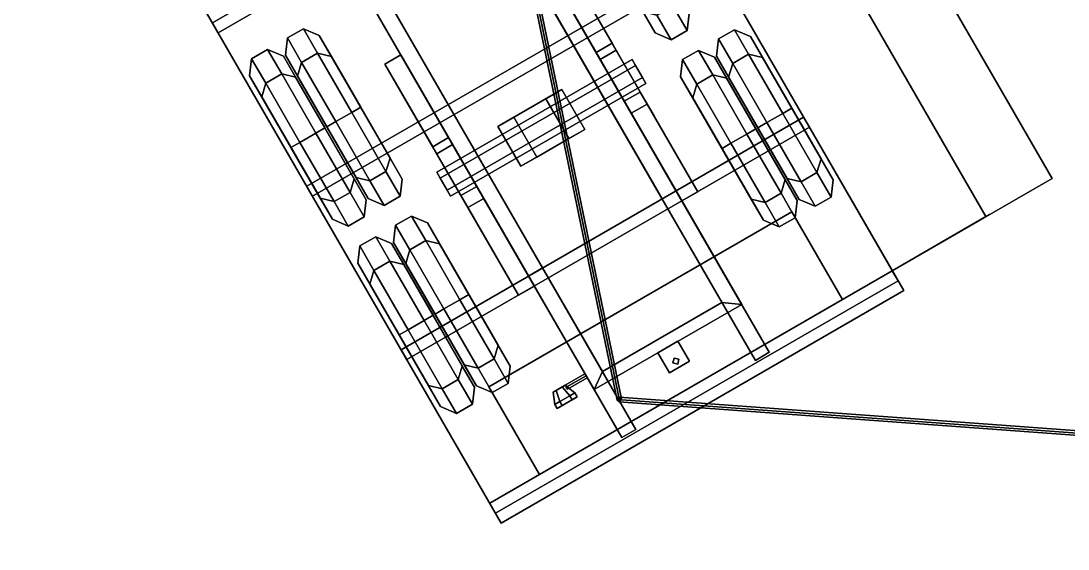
# Model space of a CAD drawing. Extents: x -7.7 to 7.3, y -7.8 to 7.8.
# Drawn here: x -7.05 to -2.5, y -7.58 to -5.285 of the extents above; entities that cross this region are included whole.
import ezdxf

# ---------------------------------------------------------------- set-up
doc = ezdxf.new("R2010")
doc.units = 0
doc.layers.get('0').update_dxf_attribs({"linetype": 'CONTINUOUS'})
doc.layers.add('BALANCIER', color=5, linetype='CONTINUOUS')
doc.layers.add('WHEELS', color=2, linetype='CONTINUOUS')

msp = doc.modelspace()

# ---------------------------------------------------------------- linework, layer by layer
for points in [[(-7.04, 5.6, 4.61), (-7.05, 5.6, 4.6), (-4.4597, -6.9326, 2.35), (-4.4474, -6.9397, 2.36)], [(-7.05, 5.6, 4.6), (-7.04, 5.6, 4.59), (-4.4474, -6.9397, 2.34), (-4.4597, -6.9326, 2.35)], [(-7.04, 5.6, 4.59), (-7.03, 5.6, 4.6), (-4.4403, -6.9274, 2.35), (-4.4474, -6.9397, 2.34)], [(-7.03, 5.6, 4.6), (-7.04, 5.6, 4.61), (-4.4474, -6.9397, 2.36), (-4.4403, -6.9274, 2.35)], [(-6.2332, -2.5074, 0.48), (-4.2032, -6.0234, 0.48), (-4.2639, -6.0584, 0.48), (-6.2589, -2.603, 0.48)], [(-4.2032, -6.0234, 0.64), (-4.2032, -6.0234, 0.48), (-6.2332, -2.5074, 0.48), (-6.2332, -2.5074, 0.64)], [(-6.2589, -2.603, 0.48), (-4.2639, -6.0584, 0.48), (-4.2639, -6.0584, 0.64), (-6.2589, -2.603, 0.64)], [(-6.8741, -2.8774, 0.48), (-4.8441, -6.3934, 0.48), (-4.8441, -6.3934, 0.64), (-6.8741, -2.8774, 0.64)], [(-6.7785, -2.903, 0.48), (-4.7835, -6.3584, 0.48), (-4.8441, -6.3934, 0.48), (-6.8741, -2.8774, 0.48)], [(-4.7835, -6.3584, 0.64), (-4.7835, -6.3584, 0.48), (-6.7785, -2.903, 0.48), (-6.7785, -2.903, 0.64)], [(-3.7497, -3.9256, 2.0852), (-2.5697, -5.9694, 2.0852), (-3.264, -6.3703, 2.3), (-4.444, -4.3265, 2.3)], [(-4.444, -4.3265, 2.3), (-3.264, -6.3703, 2.3), (-2.5697, -5.9694, 2.0852), (-3.7497, -3.9256, 2.0852)], [(-4.444, -4.3265, 1), (-3.264, -6.3703, 1), (-2.8569, -6.1353, 1), (-4.0369, -4.0915, 1)], [(-4.0369, -4.0915, 1), (-2.8569, -6.1353, 1), (-3.264, -6.3703, 1), (-4.444, -4.3265, 1)], [(-6.2433, -5.2499, 2.3), (-4.9633, -7.4669, 2.3), (-3.214, -6.4569, 2.3), (-4.494, -4.2399, 2.3)], [(-4.494, -4.2399, 1), (-3.214, -6.4569, 1), (-4.9633, -7.4669, 1), (-6.2433, -5.2499, 1)], [(-3.214, -6.4569, 2.3), (-3.214, -6.4569, 1), (-4.494, -4.2399, 1), (-4.494, -4.2399, 2.3)], [(-4.469, -4.2832, 1), (-4.469, -4.2832, 0.79), (-6.2183, -5.2932, 0.79), (-6.2183, -5.2932, 1)], [(-4.469, -4.2832, 0.79), (-4.444, -4.3265, 0.79), (-6.1933, -5.3365, 0.79), (-6.2183, -5.2932, 0.79)], [(-6.1933, -5.3365, 1), (-6.1933, -5.3365, 0.79), (-4.444, -4.3265, 0.79), (-4.444, -4.3265, 1)], [(-5.1439, -4.5342, 0.79), (-3.8589, -6.7599, 0.79), (-3.7982, -6.7249, 0.79), (-5.0832, -4.4992, 0.79)], [(-3.7982, -6.7249, 0.79), (-3.7982, -6.7249, 0.64), (-5.0832, -4.4992, 0.64), (-5.0832, -4.4992, 0.79)], [(-5.1439, -4.5342, 0.64), (-3.8589, -6.7599, 0.64), (-3.8589, -6.7599, 0.79), (-5.1439, -4.5342, 0.79)], [(-5.7241, -4.8692, 0.79), (-4.4391, -7.0949, 0.79), (-4.3785, -7.0599, 0.79), (-5.6635, -4.8342, 0.79)], [(-4.3785, -7.0599, 0.79), (-4.3785, -7.0599, 0.64), (-5.6635, -4.8342, 0.64), (-5.6635, -4.8342, 0.79)], [(-5.7241, -4.8692, 0.64), (-4.4391, -7.0949, 0.64), (-4.4391, -7.0949, 0.79), (-5.7241, -4.8692, 0.79)], [(-4.059, -4.9933, 1), (-4.059, -4.9933, 0.79), (-5.8083, -6.0033, 0.79), (-5.8083, -6.0033, 1)], [(-4.059, -4.9933, 0.79), (-4.034, -5.0366, 0.79), (-5.7833, -6.0466, 0.79), (-5.8083, -6.0033, 0.79)], [(-5.7833, -6.0466, 1), (-5.7833, -6.0466, 0.79), (-4.034, -5.0366, 0.79), (-4.034, -5.0366, 1)], [(-6.2433, -5.2499, 1), (-4.9633, -7.4669, 1), (-4.9633, -7.4669, 2.3), (-6.2433, -5.2499, 2.3)], [(-6.2183, -5.2932, 0.79), (-6.1933, -5.3365, 0.79), (-6.1933, -5.3365, 1), (-6.2183, -5.2932, 1)], [(-3.649, -5.7034, 1), (-3.649, -5.7034, 0.79), (-5.3983, -6.7134, 0.79), (-5.3983, -6.7134, 1)], [(-3.649, -5.7034, 0.79), (-3.624, -5.7467, 0.79), (-5.3733, -6.7567, 0.79), (-5.3983, -6.7134, 0.79)], [(-3.624, -5.7467, 1), (-3.624, -5.7467, 0.79), (-3.649, -5.7034, 0.79), (-3.649, -5.7034, 1)], [(-5.3733, -6.7567, 1), (-5.3733, -6.7567, 0.79), (-3.624, -5.7467, 0.79), (-3.624, -5.7467, 1)], [(-5.8083, -6.0033, 0.79), (-5.7833, -6.0466, 0.79), (-5.7833, -6.0466, 1), (-5.8083, -6.0033, 1)], [(-4.2639, -6.0584, 0.55), (-4.2639, -6.0584, 0.48), (-4.2032, -6.0234, 0.48), (-4.2032, -6.0234, 0.55)], [(-4.2032, -6.0234, 0.55), (-3.9182, -6.5171, 0.55), (-4.0039, -6.5088, 0.55), (-4.2639, -6.0584, 0.55)], [(-3.9182, -6.5171, 0.64), (-3.9182, -6.5171, 0.55), (-4.2032, -6.0234, 0.55), (-4.2032, -6.0234, 0.64)], [(-4.2639, -6.0584, 0.55), (-4.0039, -6.5088, 0.55), (-4.0039, -6.5088, 0.64), (-4.2639, -6.0584, 0.64)], [(-3.7005, -6.1142, 1), (-3.7005, -6.1142, 0.79), (-5.0168, -6.8742, 0.79), (-5.0168, -6.8742, 1)], [(-3.7005, -6.1142, 0.79), (-3.4805, -6.4953, 0.79), (-4.7968, -7.2553, 0.79), (-5.0168, -6.8742, 0.79)], [(-3.4805, -6.4953, 1), (-3.4805, -6.4953, 0.79), (-3.7005, -6.1142, 0.79), (-3.7005, -6.1142, 1)], [(-2.8416, -6.1264, 2.1693), (-3.264, -6.3703, 2.02), (-3.264, -6.3703, 2.03), (-2.8567, -6.1351, 2.174)], [(-2.8567, -6.1351, 2.174), (-3.264, -6.3703, 2.03), (-3.264, -6.3703, 2.02), (-2.8416, -6.1264, 2.1693)], [(-2.8569, -6.1353, 1), (-3.264, -6.3703, 1.38), (-3.264, -6.3703, 1.37), (-2.8656, -6.1403, 1)], [(-2.8656, -6.1403, 1), (-3.264, -6.3703, 1.37), (-3.264, -6.3703, 1.38), (-2.8569, -6.1353, 1)], [(-4.8441, -6.3934, 0.55), (-4.8441, -6.3934, 0.48), (-4.7835, -6.3584, 0.48), (-4.7835, -6.3584, 0.55)], [(-4.7835, -6.3584, 0.55), (-4.5235, -6.8088, 0.55), (-4.5591, -6.8871, 0.55), (-4.8441, -6.3934, 0.55)], [(-4.5235, -6.8088, 0.64), (-4.5235, -6.8088, 0.55), (-4.7835, -6.3584, 0.55), (-4.7835, -6.3584, 0.64)], [(-3.264, -6.3703, 1), (-3.264, -6.3703, 0.79), (-5.0133, -7.3803, 0.79), (-5.0133, -7.3803, 1)], [(-3.264, -6.3703, 0.79), (-3.239, -6.4136, 0.79), (-4.9883, -7.4236, 0.79), (-5.0133, -7.3803, 0.79)], [(-4.9883, -7.4236, 1), (-4.9883, -7.4236, 0.79), (-3.239, -6.4136, 0.79), (-3.239, -6.4136, 1)], [(-4.8441, -6.3934, 0.55), (-4.5591, -6.8871, 0.55), (-4.5591, -6.8871, 0.64), (-4.8441, -6.3934, 0.64)], [(-3.239, -6.4136, 1), (-3.239, -6.4136, 0.79), (-3.264, -6.3703, 0.79), (-3.264, -6.3703, 1)], [(-4.9633, -7.4669, 2.3), (-4.9633, -7.4669, 1), (-3.214, -6.4569, 1), (-3.214, -6.4569, 2.3)], [(-4.7968, -7.2553, 1), (-4.7968, -7.2553, 0.79), (-3.4805, -6.4953, 0.79), (-3.4805, -6.4953, 1)], [(-4.5235, -6.8088, 0.64), (-4.5591, -6.8871, 0.64), (-3.9182, -6.5171, 0.64), (-4.0039, -6.5088, 0.64)], [(-4.0039, -6.5088, 0.55), (-3.9182, -6.5171, 0.55), (-4.5591, -6.8871, 0.55), (-4.5235, -6.8088, 0.55)], [(-4.5591, -6.8871, 0.64), (-4.5591, -6.8871, 0.55), (-3.9182, -6.5171, 0.55), (-3.9182, -6.5171, 0.64)], [(-4.0039, -6.5088, 0.64), (-4.0039, -6.5088, 0.55), (-4.5235, -6.8088, 0.55), (-4.5235, -6.8088, 0.64)], [(-3.9182, -6.5171, 0.64), (-3.7982, -6.7249, 0.64), (-3.8589, -6.7599, 0.64), (-3.9789, -6.5521, 0.64)], [(-4.282, -6.7271, 0.56), (-4.1954, -6.6771, 0.56), (-4.1454, -6.7637, 0.56), (-4.232, -6.8137, 0.56)], [(-4.1954, -6.6771, 0.56), (-4.282, -6.7271, 0.56), (-4.232, -6.8137, 0.56), (-4.1454, -6.7637, 0.56)], [(-4.282, -6.7271, 0.63), (-4.1954, -6.6771, 0.63), (-4.1454, -6.7637, 0.63), (-4.232, -6.8137, 0.63)], [(-4.1954, -6.6771, 0.63), (-4.282, -6.7271, 0.63), (-4.232, -6.8137, 0.63), (-4.1454, -6.7637, 0.63)], [(-5.3983, -6.7134, 0.79), (-5.3733, -6.7567, 0.79), (-5.3733, -6.7567, 1), (-5.3983, -6.7134, 1)], [(-3.8589, -6.7599, 0.79), (-3.8589, -6.7599, 0.64), (-3.7982, -6.7249, 0.64), (-3.7982, -6.7249, 0.79)], [(-4.2112, -6.7497, 0.51), (-4.2167, -6.7702, 0.51), (-4.2167, -6.7702, 0.63), (-4.2112, -6.7497, 0.63)], [(-4.2112, -6.7497, 0.51), (-4.1907, -6.7552, 0.51), (-4.1962, -6.7757, 0.51), (-4.2167, -6.7702, 0.51)], [(-4.2167, -6.7702, 0.51), (-4.1962, -6.7757, 0.51), (-4.1962, -6.7757, 0.63), (-4.2167, -6.7702, 0.63)], [(-4.1907, -6.7552, 0.51), (-4.2112, -6.7497, 0.51), (-4.2112, -6.7497, 0.63), (-4.1907, -6.7552, 0.63)], [(-4.1962, -6.7757, 0.51), (-4.1907, -6.7552, 0.51), (-4.1907, -6.7552, 0.63), (-4.1962, -6.7757, 0.63)], [(-4.5991, -6.8178, 0.57), (-4.5941, -6.8265, 0.56), (-4.6807, -6.8765, 0.56), (-4.6857, -6.8678, 0.57)], [(-4.5941, -6.8265, 0.58), (-4.5991, -6.8178, 0.57), (-4.6857, -6.8678, 0.57), (-4.6807, -6.8765, 0.58)], [(-4.7377, -6.8978, 0.58), (-4.6857, -6.8678, 0.58), (-4.6987, -6.8753, 0.554), (-4.7247, -6.8903, 0.554)], [(-4.7247, -6.8903, 0.606), (-4.6987, -6.8753, 0.606), (-4.6857, -6.8678, 0.58), (-4.7377, -6.8978, 0.58)], [(-4.665, -6.9136, 0.6233), (-4.6434, -6.9011, 0.58), (-4.6857, -6.8678, 0.58), (-4.6987, -6.8753, 0.606)], [(-4.6434, -6.9011, 0.58), (-4.665, -6.9136, 0.5367), (-4.6987, -6.8753, 0.554), (-4.6857, -6.8678, 0.58)], [(-4.5941, -6.8265, 0.56), (-4.5891, -6.8351, 0.57), (-4.6757, -6.8851, 0.57), (-4.6807, -6.8765, 0.56)], [(-4.5891, -6.8351, 0.57), (-4.5941, -6.8265, 0.58), (-4.6807, -6.8765, 0.58), (-4.6757, -6.8851, 0.57)], [(-4.4985, -6.8521, 0.64), (-4.3785, -7.0599, 0.64), (-4.4391, -7.0949, 0.64), (-4.5591, -6.8871, 0.64)], [(-5.0168, -6.8742, 0.79), (-4.7968, -7.2553, 0.79), (-4.7968, -7.2553, 1), (-5.0168, -6.8742, 1)], [(-4.73, -6.9511, 0.58), (-4.7083, -6.9386, 0.6233), (-4.7247, -6.8903, 0.606), (-4.7377, -6.8978, 0.58)], [(-4.7083, -6.9386, 0.5367), (-4.73, -6.9511, 0.58), (-4.7377, -6.8978, 0.58), (-4.7247, -6.8903, 0.554)], [(-4.7083, -6.9386, 0.6233), (-4.665, -6.9136, 0.6233), (-4.6987, -6.8753, 0.606), (-4.7247, -6.8903, 0.606)], [(-4.665, -6.9136, 0.5367), (-4.7083, -6.9386, 0.5367), (-4.7247, -6.8903, 0.554), (-4.6987, -6.8753, 0.554)], [(-4.7083, -6.9386, 0.5367), (-4.665, -6.9136, 0.5367), (-4.655, -6.9309, 0.5367), (-4.6983, -6.9559, 0.5367)], [(-4.665, -6.9136, 0.6233), (-4.7083, -6.9386, 0.6233), (-4.6983, -6.9559, 0.6233), (-4.655, -6.9309, 0.6233)], [(-4.665, -6.9136, 0.5367), (-4.6434, -6.9011, 0.58), (-4.6334, -6.9184, 0.58), (-4.655, -6.9309, 0.5367)], [(-4.6434, -6.9011, 0.58), (-4.665, -6.9136, 0.6233), (-4.655, -6.9309, 0.6233), (-4.6334, -6.9184, 0.58)], [(-4.73, -6.9511, 0.58), (-4.7083, -6.9386, 0.5367), (-4.6983, -6.9559, 0.5367), (-4.72, -6.9684, 0.58)], [(-4.7083, -6.9386, 0.6233), (-4.73, -6.9511, 0.58), (-4.72, -6.9684, 0.58), (-4.6983, -6.9559, 0.6233)], [(-4.6334, -6.9184, 0.58), (-4.72, -6.9684, 0.58), (-4.6983, -6.9559, 0.5367), (-4.655, -6.9309, 0.5367)], [(-4.655, -6.9309, 0.6233), (-4.6983, -6.9559, 0.6233), (-4.72, -6.9684, 0.58), (-4.6334, -6.9184, 0.58)], [(-4.45, -6.92, 2.3), (-4.46, -6.93, 2.3), (-4.46, -6.93, 2.36), (-4.45, -6.92, 2.35)], [(4.29, -7.57, 4.61), (4.29, -7.56, 4.6), (-4.45, -6.92, 2.35), (-4.46, -6.93, 2.36)], [(4.29, -7.56, 4.6), (4.29, -7.57, 4.59), (-4.46, -6.93, 2.34), (-4.45, -6.92, 2.35)], [(-4.46, -6.93, 2.3), (-4.45, -6.94, 2.3), (-4.45, -6.94, 2.35), (-4.46, -6.93, 2.36)], [(4.29, -7.58, 4.6), (4.29, -7.57, 4.61), (-4.46, -6.93, 2.36), (-4.45, -6.94, 2.35)], [(4.29, -7.57, 4.59), (4.29, -7.58, 4.6), (-4.45, -6.94, 2.35), (-4.46, -6.93, 2.34)], [(-4.44, -6.93, 2.3), (-4.45, -6.92, 2.3), (-4.45, -6.92, 2.35), (-4.44, -6.93, 2.34)], [(-4.45, -6.94, 2.3), (-4.44, -6.93, 2.3), (-4.44, -6.93, 2.34), (-4.45, -6.94, 2.35)], [(-4.4391, -7.0949, 0.79), (-4.4391, -7.0949, 0.64), (-4.3785, -7.0599, 0.64), (-4.3785, -7.0599, 0.79)], [(-5.0133, -7.3803, 0.79), (-4.9883, -7.4236, 0.79), (-4.9883, -7.4236, 1), (-5.0133, -7.3803, 1)]]:
    msp.add_3dface(points)
at = {"layer": 'BALANCIER'}
for points in [[(-4.6889, -5.0222, 0.24), (-4.1089, -6.0267, 0.24), (-4.1782, -6.0667, 0.24), (-4.7582, -5.0622, 0.24)], [(-4.4814, -5.3816, 0.42), (-4.6889, -5.0222, 0.42), (-4.7582, -5.0622, 0.42), (-4.5507, -5.4216, 0.42)], [(-4.4989, -5.3512, 0.24), (-4.6889, -5.0222, 0.24), (-4.6889, -5.0222, 0.42), (-4.4814, -5.3816, 0.42)], [(-4.7582, -5.0622, 0.42), (-4.7582, -5.0622, 0.24), (-4.5682, -5.3912, 0.24), (-4.5507, -5.4216, 0.42)], [(-4.3589, -5.5937, 0.6), (-4.2989, -5.6977, 0.24), (-4.4989, -5.3512, 0.24), (-4.4639, -5.4119, 0.6)], [(-4.5682, -5.3912, 0.24), (-4.3682, -5.7377, 0.24), (-4.4282, -5.6337, 0.6), (-4.5332, -5.4519, 0.6)], [(-4.4639, -5.4119, 0.6), (-4.4814, -5.3816, 0.42), (-4.5507, -5.4216, 0.42), (-4.5332, -5.4519, 0.6)], [(-4.5332, -5.4519, 0.6), (-4.4282, -5.6337, 0.6), (-4.3589, -5.5937, 0.6), (-4.4639, -5.4119, 0.6)], [(-5.3991, -5.4322, 0.24), (-4.8191, -6.4367, 0.24), (-4.8884, -6.4767, 0.24), (-5.4684, -5.4722, 0.24)], [(-5.3991, -5.4322, 0.42), (-5.3991, -5.4322, 0.24), (-5.4684, -5.4722, 0.24), (-5.4684, -5.4722, 0.42)], [(-5.1916, -5.7916, 0.42), (-5.3991, -5.4322, 0.42), (-5.4684, -5.4722, 0.42), (-5.2609, -5.8316, 0.42)], [(-5.2091, -5.7612, 0.24), (-5.3991, -5.4322, 0.24), (-5.3991, -5.4322, 0.42), (-5.1916, -5.7916, 0.42)], [(-4.3943, -5.4525, 0.37), (-4.3793, -5.4785, 0.318), (-5.228, -5.9685, 0.318), (-5.243, -5.9425, 0.37)], [(-4.3793, -5.4785, 0.422), (-4.3943, -5.4525, 0.37), (-5.243, -5.9425, 0.37), (-5.228, -5.9685, 0.422)], [(-4.3343, -5.5564, 0.37), (-4.3493, -5.5304, 0.318), (-4.3793, -5.4785, 0.318), (-4.3943, -5.4525, 0.37)], [(-4.3493, -5.5304, 0.422), (-4.3343, -5.5564, 0.37), (-4.3943, -5.4525, 0.37), (-4.3793, -5.4785, 0.422)], [(-5.4684, -5.4722, 0.42), (-5.4684, -5.4722, 0.24), (-5.2784, -5.8012, 0.24), (-5.2609, -5.8316, 0.42)], [(-4.3793, -5.4785, 0.318), (-4.3493, -5.5304, 0.318), (-5.198, -6.0204, 0.318), (-5.228, -5.9685, 0.318)], [(-4.3493, -5.5304, 0.422), (-4.3793, -5.4785, 0.422), (-5.228, -5.9685, 0.422), (-5.198, -6.0204, 0.422)], [(-4.3493, -5.5304, 0.318), (-4.3343, -5.5564, 0.37), (-5.183, -6.0464, 0.37), (-5.198, -6.0204, 0.318)], [(-4.3343, -5.5564, 0.37), (-4.3493, -5.5304, 0.422), (-5.198, -6.0204, 0.422), (-5.183, -6.0464, 0.37)], [(-4.7694, -5.6228, 0.2314), (-4.9079, -5.7028, 0.2314), (-4.9772, -5.7428, 0.37), (-4.7001, -5.5828, 0.37)], [(-4.7001, -5.5828, 0.37), (-4.9772, -5.7428, 0.37), (-4.9079, -5.7028, 0.5086), (-4.7694, -5.6228, 0.5086)], [(-4.7694, -5.6228, 0.2314), (-4.7001, -5.5828, 0.37), (-4.6001, -5.7561, 0.37), (-4.6694, -5.7961, 0.2314)], [(-4.7001, -5.5828, 0.37), (-4.7694, -5.6228, 0.5086), (-4.6694, -5.7961, 0.5086), (-4.6001, -5.7561, 0.37)], [(-4.4282, -5.6337, 0.6), (-4.3982, -5.6857, 0.42), (-4.3289, -5.6457, 0.42), (-4.3589, -5.5937, 0.6)], [(-4.9079, -5.7028, 0.2314), (-4.7694, -5.6228, 0.2314), (-4.6694, -5.7961, 0.2314), (-4.8079, -5.8761, 0.2314)], [(-4.7694, -5.6228, 0.5086), (-4.9079, -5.7028, 0.5086), (-4.8079, -5.8761, 0.5086), (-4.6694, -5.7961, 0.5086)], [(-4.3982, -5.6857, 0.42), (-4.1782, -6.0667, 0.42), (-4.1089, -6.0267, 0.42), (-4.3289, -5.6457, 0.42)], [(-4.3682, -5.7377, 0.24), (-4.1782, -6.0667, 0.24), (-4.1782, -6.0667, 0.42), (-4.3982, -5.6857, 0.42)], [(-4.1089, -6.0267, 0.42), (-4.1089, -6.0267, 0.24), (-4.2989, -5.6977, 0.24), (-4.3289, -5.6457, 0.42)], [(-4.9772, -5.7428, 0.37), (-4.9079, -5.7028, 0.2314), (-4.8079, -5.8761, 0.2314), (-4.8772, -5.9161, 0.37)], [(-4.9079, -5.7028, 0.5086), (-4.9772, -5.7428, 0.37), (-4.8772, -5.9161, 0.37), (-4.8079, -5.8761, 0.5086)], [(-5.0691, -6.0037, 0.6), (-5.0091, -6.1077, 0.24), (-5.2091, -5.7612, 0.24), (-5.1741, -5.8219, 0.6)], [(-4.6001, -5.7561, 0.37), (-4.8772, -5.9161, 0.37), (-4.8079, -5.8761, 0.2314), (-4.6694, -5.7961, 0.2314)], [(-4.6694, -5.7961, 0.5086), (-4.8079, -5.8761, 0.5086), (-4.8772, -5.9161, 0.37), (-4.6001, -5.7561, 0.37)], [(-5.2784, -5.8012, 0.24), (-5.0784, -6.1477, 0.24), (-5.1384, -6.0437, 0.6), (-5.2434, -5.8619, 0.6)], [(-5.1741, -5.8219, 0.6), (-5.1916, -5.7916, 0.42), (-5.2609, -5.8316, 0.42), (-5.2434, -5.8619, 0.6)], [(-5.2434, -5.8619, 0.6), (-5.1384, -6.0437, 0.6), (-5.0691, -6.0037, 0.6), (-5.1741, -5.8219, 0.6)], [(-5.228, -5.9685, 0.318), (-5.198, -6.0204, 0.318), (-5.183, -6.0464, 0.37), (-5.243, -5.9425, 0.37)], [(-5.243, -5.9425, 0.37), (-5.183, -6.0464, 0.37), (-5.198, -6.0204, 0.422), (-5.228, -5.9685, 0.422)], [(-5.1384, -6.0437, 0.6), (-5.1084, -6.0957, 0.42), (-5.0391, -6.0557, 0.42), (-5.0691, -6.0037, 0.6)], [(-4.1782, -6.0667, 0.42), (-4.1782, -6.0667, 0.24), (-4.1089, -6.0267, 0.24), (-4.1089, -6.0267, 0.42)], [(-5.1084, -6.0957, 0.42), (-4.8884, -6.4767, 0.42), (-4.8191, -6.4367, 0.42), (-5.0391, -6.0557, 0.42)], [(-5.0784, -6.1477, 0.24), (-4.8884, -6.4767, 0.24), (-4.8884, -6.4767, 0.42), (-5.1084, -6.0957, 0.42)], [(-4.8191, -6.4367, 0.42), (-4.8191, -6.4367, 0.24), (-5.0091, -6.1077, 0.24), (-5.0391, -6.0557, 0.42)], [(-4.8884, -6.4767, 0.42), (-4.8884, -6.4767, 0.24), (-4.8191, -6.4367, 0.24), (-4.8191, -6.4367, 0.42)]]:
    msp.add_3dface(points, dxfattribs=at)
at = {"layer": 'WHEELS'}
for points in [[(-4.2937, -5.3367, 0.36), (-4.601, -4.8045, 0.6146), (-4.6537, -4.7131, 0.36), (-4.3465, -5.2454, 0.1054)], [(-4.3465, -5.2454, 0.6146), (-4.4737, -5.0249, 0.72), (-4.601, -4.8045, 0.6146), (-4.2937, -5.3367, 0.36)], [(-4.1555, -5.3261, 0.36), (-4.217, -5.2196, 0.063), (-4.1992, -5.1604, 0.1054), (-4.1465, -5.2517, 0.36)], [(-4.217, -5.2196, 0.657), (-4.1555, -5.3261, 0.36), (-4.1465, -5.2517, 0.36), (-4.1992, -5.1604, 0.6146)], [(-4.217, -5.2196, 0.063), (-4.1555, -5.3261, 0.36), (-4.2248, -5.3661, 0.36), (-4.2863, -5.2596, 0.063)], [(-4.1555, -5.3261, 0.36), (-4.217, -5.2196, 0.657), (-4.2863, -5.2596, 0.657), (-4.2248, -5.3661, 0.36)], [(-4.2863, -5.2596, 0.063), (-4.2248, -5.3661, 0.36), (-4.2937, -5.3367, 0.36), (-4.3465, -5.2454, 0.1054)], [(-4.2248, -5.3661, 0.36), (-4.2863, -5.2596, 0.657), (-4.3465, -5.2454, 0.6146), (-4.2937, -5.3367, 0.36)], [(-5.8226, -5.3187, 0.36), (-5.761, -5.4252, 0.063), (-5.8303, -5.4652, 0.063), (-5.8918, -5.3587, 0.36)], [(-5.761, -5.4252, 0.657), (-5.8226, -5.3187, 0.36), (-5.8918, -5.3587, 0.36), (-5.8303, -5.4652, 0.657)], [(-5.761, -5.4252, 0.063), (-5.8226, -5.3187, 0.36), (-5.7536, -5.3481, 0.36), (-5.7009, -5.4395, 0.1054)], [(-5.8226, -5.3187, 0.36), (-5.761, -5.4252, 0.657), (-5.7009, -5.4395, 0.6146), (-5.7536, -5.3481, 0.36)], [(-3.9496, -5.3227, 0.33), (-3.8881, -5.4293, 0.033), (-3.9574, -5.4693, 0.033), (-4.0189, -5.3627, 0.33)], [(-3.8881, -5.4293, 0.627), (-3.9496, -5.3227, 0.33), (-4.0189, -5.3627, 0.33), (-3.9574, -5.4693, 0.627)], [(-3.8881, -5.4293, 0.033), (-3.9496, -5.3227, 0.33), (-3.8806, -5.3522, 0.33), (-3.8279, -5.4435, 0.0754)], [(-3.9496, -5.3227, 0.33), (-3.8881, -5.4293, 0.627), (-3.8279, -5.4435, 0.5846), (-3.8806, -5.3522, 0.33)], [(-5.8918, -5.3587, 0.36), (-5.8303, -5.4652, 0.063), (-5.8481, -5.5245, 0.1054), (-5.9008, -5.4331, 0.36)], [(-5.8303, -5.4652, 0.657), (-5.8918, -5.3587, 0.36), (-5.9008, -5.4331, 0.36), (-5.8481, -5.5245, 0.6146)], [(-5.7536, -5.3481, 0.36), (-5.4463, -5.8804, 0.6146), (-5.3936, -5.9717, 0.36), (-5.7009, -5.4395, 0.1054)], [(-5.7009, -5.4395, 0.6146), (-5.5736, -5.6599, 0.72), (-5.4463, -5.8804, 0.6146), (-5.7536, -5.3481, 0.36)], [(-4.0189, -5.3627, 0.33), (-3.9574, -5.4693, 0.033), (-3.9751, -5.5285, 0.0754), (-4.0278, -5.4372, 0.33)], [(-3.9574, -5.4693, 0.627), (-4.0189, -5.3627, 0.33), (-4.0278, -5.4372, 0.33), (-3.9751, -5.5285, 0.5846)], [(-3.8806, -5.3522, 0.33), (-3.5733, -5.8844, 0.5846), (-3.5206, -5.9757, 0.33), (-3.8279, -5.4435, 0.0754)], [(-3.8279, -5.4435, 0.5846), (-3.7006, -5.664, 0.69), (-3.5733, -5.8844, 0.5846), (-3.8806, -5.3522, 0.33)], [(-5.9784, -5.4087, 0.36), (-5.9169, -5.5152, 0.063), (-5.9862, -5.5552, 0.063), (-6.0477, -5.4487, 0.36)], [(-5.9169, -5.5152, 0.657), (-5.9784, -5.4087, 0.36), (-6.0477, -5.4487, 0.36), (-5.9862, -5.5552, 0.657)], [(-5.9169, -5.5152, 0.063), (-5.9784, -5.4087, 0.36), (-5.9095, -5.4381, 0.36), (-5.8568, -5.5295, 0.1054)], [(-5.9784, -5.4087, 0.36), (-5.9169, -5.5152, 0.657), (-5.8568, -5.5295, 0.6146), (-5.9095, -5.4381, 0.36)], [(-4.1055, -5.4127, 0.33), (-4.044, -5.5193, 0.033), (-4.1133, -5.5593, 0.033), (-4.1748, -5.4527, 0.33)], [(-4.044, -5.5193, 0.627), (-4.1055, -5.4127, 0.33), (-4.1748, -5.4527, 0.33), (-4.1133, -5.5593, 0.627)], [(-4.044, -5.5193, 0.033), (-4.1055, -5.4127, 0.33), (-4.0365, -5.4422, 0.33), (-3.9838, -5.5335, 0.0754)], [(-4.1055, -5.4127, 0.33), (-4.044, -5.5193, 0.627), (-3.9838, -5.5335, 0.5846), (-4.0365, -5.4422, 0.33)], [(-6.0477, -5.4487, 0.36), (-5.9862, -5.5552, 0.063), (-6.004, -5.6145, 0.1054), (-6.0567, -5.5231, 0.36)], [(-5.9862, -5.5552, 0.657), (-6.0477, -5.4487, 0.36), (-6.0567, -5.5231, 0.36), (-6.004, -5.6145, 0.6146)], [(-5.9095, -5.4381, 0.36), (-5.6022, -5.9704, 0.6146), (-5.5495, -6.0617, 0.36), (-5.8568, -5.5295, 0.1054)], [(-5.8568, -5.5295, 0.6146), (-5.7295, -5.7499, 0.72), (-5.6022, -5.9704, 0.6146), (-5.9095, -5.4381, 0.36)], [(-5.5935, -5.9654, 0.1054), (-5.9008, -5.4331, 0.36), (-5.8481, -5.5245, 0.1054), (-5.7208, -5.7449)], [(-5.5408, -6.0567, 0.36), (-5.8481, -5.5245, 0.6146), (-5.9008, -5.4331, 0.36), (-5.5935, -5.9654, 0.1054)], [(-5.761, -5.4252, 0.063), (-5.6126, -5.6824, -0.06), (-5.6818, -5.7224, -0.06), (-5.8303, -5.4652, 0.063)], [(-5.6126, -5.6824, 0.78), (-5.761, -5.4252, 0.657), (-5.8303, -5.4652, 0.657), (-5.6818, -5.7224, 0.78)], [(-5.6126, -5.6824, -0.06), (-5.761, -5.4252, 0.063), (-5.7009, -5.4395, 0.1054), (-5.5736, -5.6599)], [(-5.761, -5.4252, 0.657), (-5.6126, -5.6824, 0.78), (-5.5736, -5.6599, 0.72), (-5.7009, -5.4395, 0.6146)], [(-5.7009, -5.4395, 0.1054), (-5.3936, -5.9717, 0.36), (-5.4463, -5.8804, 0.1054), (-5.5736, -5.6599)], [(-4.1748, -5.4527, 0.33), (-4.1133, -5.5593, 0.033), (-4.131, -5.6185, 0.0754), (-4.1837, -5.5272, 0.33)], [(-4.1133, -5.5593, 0.627), (-4.1748, -5.4527, 0.33), (-4.1837, -5.5272, 0.33), (-4.131, -5.6185, 0.5846)], [(-4.0365, -5.4422, 0.33), (-3.7292, -5.9744, 0.5846), (-3.6765, -6.0657, 0.33), (-3.9838, -5.5335, 0.0754)], [(-3.9838, -5.5335, 0.5846), (-3.8565, -5.754, 0.69), (-3.7292, -5.9744, 0.5846), (-4.0365, -5.4422, 0.33)], [(-3.7206, -5.9694, 0.0754), (-4.0278, -5.4372, 0.33), (-3.9751, -5.5285, 0.0754), (-3.8478, -5.749, -0.03)], [(-3.6678, -6.0607, 0.33), (-3.9751, -5.5285, 0.5846), (-4.0278, -5.4372, 0.33), (-3.7206, -5.9694, 0.0754)], [(-3.8881, -5.4293, 0.033), (-3.7396, -5.6865, -0.09), (-3.8089, -5.7265, -0.09), (-3.9574, -5.4693, 0.033)], [(-3.7396, -5.6865, 0.75), (-3.8881, -5.4293, 0.627), (-3.9574, -5.4693, 0.627), (-3.8089, -5.7265, 0.75)], [(-3.7396, -5.6865, -0.09), (-3.8881, -5.4293, 0.033), (-3.8279, -5.4435, 0.0754), (-3.7006, -5.664, -0.03)], [(-3.8881, -5.4293, 0.627), (-3.7396, -5.6865, 0.75), (-3.7006, -5.664, 0.69), (-3.8279, -5.4435, 0.5846)], [(-3.8279, -5.4435, 0.0754), (-3.5206, -5.9757, 0.33), (-3.5733, -5.8844, 0.0754), (-3.7006, -5.664, -0.03)], [(-5.8303, -5.4652, 0.063), (-5.6818, -5.7224, -0.06), (-5.7208, -5.7449), (-5.8481, -5.5245, 0.1054)], [(-5.6818, -5.7224, 0.78), (-5.8303, -5.4652, 0.657), (-5.8481, -5.5245, 0.6146), (-5.7208, -5.7449, 0.72)], [(-3.9574, -5.4693, 0.033), (-3.8089, -5.7265, -0.09), (-3.8478, -5.749, -0.03), (-3.9751, -5.5285, 0.0754)], [(-3.8089, -5.7265, 0.75), (-3.9574, -5.4693, 0.627), (-3.9751, -5.5285, 0.5846), (-3.8478, -5.749, 0.69)], [(-5.7494, -6.0554, 0.1054), (-6.0567, -5.5231, 0.36), (-6.004, -5.6145, 0.1054), (-5.8767, -5.8349)], [(-5.6967, -6.1467, 0.36), (-6.004, -5.6145, 0.6146), (-6.0567, -5.5231, 0.36), (-5.7494, -6.0554, 0.1054)], [(-5.9169, -5.5152, 0.063), (-5.7684, -5.7724, -0.06), (-5.8377, -5.8124, -0.06), (-5.9862, -5.5552, 0.063)], [(-5.7684, -5.7724, 0.78), (-5.9169, -5.5152, 0.657), (-5.9862, -5.5552, 0.657), (-5.8377, -5.8124, 0.78)], [(-5.7684, -5.7724, -0.06), (-5.9169, -5.5152, 0.063), (-5.8568, -5.5295, 0.1054), (-5.7295, -5.7499)], [(-5.9169, -5.5152, 0.657), (-5.7684, -5.7724, 0.78), (-5.7295, -5.7499, 0.72), (-5.8568, -5.5295, 0.6146)], [(-5.8568, -5.5295, 0.1054), (-5.5495, -6.0617, 0.36), (-5.6022, -5.9704, 0.1054), (-5.7295, -5.7499)], [(-5.5935, -5.9654, 0.6146), (-5.7208, -5.7449, 0.72), (-5.8481, -5.5245, 0.6146), (-5.5408, -6.0567, 0.36)], [(-3.8765, -6.0594, 0.0754), (-4.1837, -5.5272, 0.33), (-4.131, -5.6185, 0.0754), (-4.0037, -5.839, -0.03)], [(-3.8237, -6.1507, 0.33), (-4.131, -5.6185, 0.5846), (-4.1837, -5.5272, 0.33), (-3.8765, -6.0594, 0.0754)], [(-4.044, -5.5193, 0.033), (-3.8955, -5.7765, -0.09), (-3.9648, -5.8165, -0.09), (-4.1133, -5.5593, 0.033)], [(-3.8955, -5.7765, 0.75), (-4.044, -5.5193, 0.627), (-4.1133, -5.5593, 0.627), (-3.9648, -5.8165, 0.75)], [(-3.8955, -5.7765, -0.09), (-4.044, -5.5193, 0.033), (-3.9838, -5.5335, 0.0754), (-3.8565, -5.754, -0.03)], [(-4.044, -5.5193, 0.627), (-3.8955, -5.7765, 0.75), (-3.8565, -5.754, 0.69), (-3.9838, -5.5335, 0.5846)], [(-3.9838, -5.5335, 0.0754), (-3.6765, -6.0657, 0.33), (-3.7292, -5.9744, 0.0754), (-3.8565, -5.754, -0.03)], [(-3.7206, -5.9694, 0.5846), (-3.8478, -5.749, 0.69), (-3.9751, -5.5285, 0.5846), (-3.6678, -6.0607, 0.33)], [(-5.9862, -5.5552, 0.063), (-5.8377, -5.8124, -0.06), (-5.8767, -5.8349), (-6.004, -5.6145, 0.1054)], [(-5.8377, -5.8124, 0.78), (-5.9862, -5.5552, 0.657), (-6.004, -5.6145, 0.6146), (-5.8767, -5.8349, 0.72)], [(-4.1133, -5.5593, 0.033), (-3.9648, -5.8165, -0.09), (-4.0037, -5.839, -0.03), (-4.131, -5.6185, 0.0754)], [(-3.9648, -5.8165, 0.75), (-4.1133, -5.5593, 0.627), (-4.131, -5.6185, 0.5846), (-4.0037, -5.839, 0.69)], [(-5.7494, -6.0554, 0.6146), (-5.8767, -5.8349, 0.72), (-6.004, -5.6145, 0.6146), (-5.6967, -6.1467, 0.36)], [(-3.8765, -6.0594, 0.5846), (-4.0037, -5.839, 0.69), (-4.131, -5.6185, 0.5846), (-3.8237, -6.1507, 0.33)], [(-5.6126, -5.6824, -0.06), (-5.4641, -5.9396, 0.063), (-5.5333, -5.9796, 0.063), (-5.6818, -5.7224, -0.06)], [(-5.4641, -5.9396, 0.657), (-5.6126, -5.6824, 0.78), (-5.6818, -5.7224, 0.78), (-5.5333, -5.9796, 0.657)], [(-5.4641, -5.9396, 0.063), (-5.6126, -5.6824, -0.06), (-5.5736, -5.6599), (-5.4463, -5.8804, 0.1054)], [(-5.6126, -5.6824, 0.78), (-5.4641, -5.9396, 0.657), (-5.4463, -5.8804, 0.6146), (-5.5736, -5.6599, 0.72)], [(-3.7396, -5.6865, -0.09), (-3.5911, -5.9437, 0.033), (-3.6604, -5.9837, 0.033), (-3.8089, -5.7265, -0.09)], [(-3.5911, -5.9437, 0.627), (-3.7396, -5.6865, 0.75), (-3.8089, -5.7265, 0.75), (-3.6604, -5.9837, 0.627)], [(-3.5911, -5.9437, 0.033), (-3.7396, -5.6865, -0.09), (-3.7006, -5.664, -0.03), (-3.5733, -5.8844, 0.0754)], [(-3.7396, -5.6865, 0.75), (-3.5911, -5.9437, 0.627), (-3.5733, -5.8844, 0.5846), (-3.7006, -5.664, 0.69)], [(-5.6818, -5.7224, -0.06), (-5.5333, -5.9796, 0.063), (-5.5935, -5.9654, 0.1054), (-5.7208, -5.7449)], [(-5.5333, -5.9796, 0.657), (-5.6818, -5.7224, 0.78), (-5.7208, -5.7449, 0.72), (-5.5935, -5.9654, 0.6146)], [(-3.8089, -5.7265, -0.09), (-3.6604, -5.9837, 0.033), (-3.7206, -5.9694, 0.0754), (-3.8478, -5.749, -0.03)], [(-3.6604, -5.9837, 0.627), (-3.8089, -5.7265, 0.75), (-3.8478, -5.749, 0.69), (-3.7206, -5.9694, 0.5846)], [(-5.7684, -5.7724, -0.06), (-5.6199, -6.0296, 0.063), (-5.6892, -6.0696, 0.063), (-5.8377, -5.8124, -0.06)], [(-5.6199, -6.0296, 0.657), (-5.7684, -5.7724, 0.78), (-5.8377, -5.8124, 0.78), (-5.6892, -6.0696, 0.657)], [(-5.6199, -6.0296, 0.063), (-5.7684, -5.7724, -0.06), (-5.7295, -5.7499), (-5.6022, -5.9704, 0.1054)], [(-5.7684, -5.7724, 0.78), (-5.6199, -6.0296, 0.657), (-5.6022, -5.9704, 0.6146), (-5.7295, -5.7499, 0.72)], [(-3.8955, -5.7765, -0.09), (-3.747, -6.0337, 0.033), (-3.8163, -6.0737, 0.033), (-3.9648, -5.8165, -0.09)], [(-3.747, -6.0337, 0.627), (-3.8955, -5.7765, 0.75), (-3.9648, -5.8165, 0.75), (-3.8163, -6.0737, 0.627)], [(-3.747, -6.0337, 0.033), (-3.8955, -5.7765, -0.09), (-3.8565, -5.754, -0.03), (-3.7292, -5.9744, 0.0754)], [(-3.8955, -5.7765, 0.75), (-3.747, -6.0337, 0.627), (-3.7292, -5.9744, 0.5846), (-3.8565, -5.754, 0.69)], [(-5.8377, -5.8124, -0.06), (-5.6892, -6.0696, 0.063), (-5.7494, -6.0554, 0.1054), (-5.8767, -5.8349)], [(-5.6892, -6.0696, 0.657), (-5.8377, -5.8124, 0.78), (-5.8767, -5.8349, 0.72), (-5.7494, -6.0554, 0.6146)], [(-3.9648, -5.8165, -0.09), (-3.8163, -6.0737, 0.033), (-3.8765, -6.0594, 0.0754), (-4.0037, -5.839, -0.03)], [(-3.8163, -6.0737, 0.627), (-3.9648, -5.8165, 0.75), (-4.0037, -5.839, 0.69), (-3.8765, -6.0594, 0.5846)], [(-5.4026, -6.0461, 0.36), (-5.4641, -5.9396, 0.063), (-5.4463, -5.8804, 0.1054), (-5.3936, -5.9717, 0.36)], [(-5.4641, -5.9396, 0.657), (-5.4026, -6.0461, 0.36), (-5.3936, -5.9717, 0.36), (-5.4463, -5.8804, 0.6146)], [(-3.5296, -6.0502, 0.33), (-3.5911, -5.9437, 0.033), (-3.5733, -5.8844, 0.0754), (-3.5206, -5.9757, 0.33)], [(-3.5911, -5.9437, 0.627), (-3.5296, -6.0502, 0.33), (-3.5206, -5.9757, 0.33), (-3.5733, -5.8844, 0.5846)], [(-5.4641, -5.9396, 0.063), (-5.4026, -6.0461, 0.36), (-5.4718, -6.0861, 0.36), (-5.5333, -5.9796, 0.063)], [(-5.4026, -6.0461, 0.36), (-5.4641, -5.9396, 0.657), (-5.5333, -5.9796, 0.657), (-5.4718, -6.0861, 0.36)], [(-3.5911, -5.9437, 0.033), (-3.5296, -6.0502, 0.33), (-3.5989, -6.0902, 0.33), (-3.6604, -5.9837, 0.033)], [(-3.5296, -6.0502, 0.33), (-3.5911, -5.9437, 0.627), (-3.6604, -5.9837, 0.627), (-3.5989, -6.0902, 0.33)], [(-5.5584, -6.1361, 0.36), (-5.6199, -6.0296, 0.063), (-5.6022, -5.9704, 0.1054), (-5.5495, -6.0617, 0.36)], [(-5.6199, -6.0296, 0.657), (-5.5584, -6.1361, 0.36), (-5.5495, -6.0617, 0.36), (-5.6022, -5.9704, 0.6146)], [(-5.5333, -5.9796, 0.063), (-5.4718, -6.0861, 0.36), (-5.5408, -6.0567, 0.36), (-5.5935, -5.9654, 0.1054)], [(-5.4718, -6.0861, 0.36), (-5.5333, -5.9796, 0.657), (-5.5935, -5.9654, 0.6146), (-5.5408, -6.0567, 0.36)], [(-3.6855, -6.1402, 0.33), (-3.747, -6.0337, 0.033), (-3.7292, -5.9744, 0.0754), (-3.6765, -6.0657, 0.33)], [(-3.747, -6.0337, 0.627), (-3.6855, -6.1402, 0.33), (-3.6765, -6.0657, 0.33), (-3.7292, -5.9744, 0.5846)], [(-3.6604, -5.9837, 0.033), (-3.5989, -6.0902, 0.33), (-3.6678, -6.0607, 0.33), (-3.7206, -5.9694, 0.0754)], [(-3.5989, -6.0902, 0.33), (-3.6604, -5.9837, 0.627), (-3.7206, -5.9694, 0.5846), (-3.6678, -6.0607, 0.33)], [(-5.6199, -6.0296, 0.063), (-5.5584, -6.1361, 0.36), (-5.6277, -6.1761, 0.36), (-5.6892, -6.0696, 0.063)], [(-5.5584, -6.1361, 0.36), (-5.6199, -6.0296, 0.657), (-5.6892, -6.0696, 0.657), (-5.6277, -6.1761, 0.36)], [(-3.747, -6.0337, 0.033), (-3.6855, -6.1402, 0.33), (-3.7548, -6.1802, 0.33), (-3.8163, -6.0737, 0.033)], [(-3.6855, -6.1402, 0.33), (-3.747, -6.0337, 0.627), (-3.8163, -6.0737, 0.627), (-3.7548, -6.1802, 0.33)], [(-5.6892, -6.0696, 0.063), (-5.6277, -6.1761, 0.36), (-5.6967, -6.1467, 0.36), (-5.7494, -6.0554, 0.1054)], [(-5.6277, -6.1761, 0.36), (-5.6892, -6.0696, 0.657), (-5.7494, -6.0554, 0.6146), (-5.6967, -6.1467, 0.36)], [(-3.8163, -6.0737, 0.033), (-3.7548, -6.1802, 0.33), (-3.8237, -6.1507, 0.33), (-3.8765, -6.0594, 0.0754)], [(-3.7548, -6.1802, 0.33), (-3.8163, -6.0737, 0.627), (-3.8765, -6.0594, 0.5846), (-3.8237, -6.1507, 0.33)], [(-5.3526, -6.1327, 0.33), (-5.291, -6.2393, 0.033), (-5.3603, -6.2793, 0.033), (-5.4218, -6.1727, 0.33)], [(-5.291, -6.2393, 0.627), (-5.3526, -6.1327, 0.33), (-5.4218, -6.1727, 0.33), (-5.3603, -6.2793, 0.627)], [(-5.291, -6.2393, 0.033), (-5.3526, -6.1327, 0.33), (-5.2836, -6.1622, 0.33), (-5.2309, -6.2535, 0.0754)], [(-5.3526, -6.1327, 0.33), (-5.291, -6.2393, 0.627), (-5.2309, -6.2535, 0.5846), (-5.2836, -6.1622, 0.33)], [(-5.4218, -6.1727, 0.33), (-5.3603, -6.2793, 0.033), (-5.3781, -6.3385, 0.0754), (-5.4308, -6.2472, 0.33)], [(-5.3603, -6.2793, 0.627), (-5.4218, -6.1727, 0.33), (-5.4308, -6.2472, 0.33), (-5.3781, -6.3385, 0.5846)], [(-5.2836, -6.1622, 0.33), (-4.9763, -6.6944, 0.5846), (-4.9236, -6.7857, 0.33), (-5.2309, -6.2535, 0.0754)], [(-5.2309, -6.2535, 0.5846), (-5.1036, -6.474, 0.69), (-4.9763, -6.6944, 0.5846), (-5.2836, -6.1622, 0.33)], [(-5.5084, -6.2227, 0.33), (-5.4469, -6.3293, 0.033), (-5.5162, -6.3693, 0.033), (-5.5777, -6.2627, 0.33)], [(-5.4469, -6.3293, 0.627), (-5.5084, -6.2227, 0.33), (-5.5777, -6.2627, 0.33), (-5.5162, -6.3693, 0.627)], [(-5.4469, -6.3293, 0.033), (-5.5084, -6.2227, 0.33), (-5.4395, -6.2522, 0.33), (-5.3868, -6.3435, 0.0754)], [(-5.5084, -6.2227, 0.33), (-5.4469, -6.3293, 0.627), (-5.3868, -6.3435, 0.5846), (-5.4395, -6.2522, 0.33)], [(-5.5777, -6.2627, 0.33), (-5.5162, -6.3693, 0.033), (-5.534, -6.4285, 0.0754), (-5.5867, -6.3372, 0.33)], [(-5.5162, -6.3693, 0.627), (-5.5777, -6.2627, 0.33), (-5.5867, -6.3372, 0.33), (-5.534, -6.4285, 0.5846)], [(-5.4395, -6.2522, 0.33), (-5.1322, -6.7844, 0.5846), (-5.0795, -6.8757, 0.33), (-5.3868, -6.3435, 0.0754)], [(-5.3868, -6.3435, 0.5846), (-5.2595, -6.564, 0.69), (-5.1322, -6.7844, 0.5846), (-5.4395, -6.2522, 0.33)], [(-5.1235, -6.7794, 0.0754), (-5.4308, -6.2472, 0.33), (-5.3781, -6.3385, 0.0754), (-5.2508, -6.559, -0.03)], [(-5.0708, -6.8707, 0.33), (-5.3781, -6.3385, 0.5846), (-5.4308, -6.2472, 0.33), (-5.1235, -6.7794, 0.0754)], [(-5.291, -6.2393, 0.033), (-5.1426, -6.4965, -0.09), (-5.2118, -6.5365, -0.09), (-5.3603, -6.2793, 0.033)], [(-5.1426, -6.4965, 0.75), (-5.291, -6.2393, 0.627), (-5.3603, -6.2793, 0.627), (-5.2118, -6.5365, 0.75)], [(-5.1426, -6.4965, -0.09), (-5.291, -6.2393, 0.033), (-5.2309, -6.2535, 0.0754), (-5.1036, -6.474, -0.03)], [(-5.291, -6.2393, 0.627), (-5.1426, -6.4965, 0.75), (-5.1036, -6.474, 0.69), (-5.2309, -6.2535, 0.5846)], [(-5.2309, -6.2535, 0.0754), (-4.9236, -6.7857, 0.33), (-4.9763, -6.6944, 0.0754), (-5.1036, -6.474, -0.03)], [(-5.3603, -6.2793, 0.033), (-5.2118, -6.5365, -0.09), (-5.2508, -6.559, -0.03), (-5.3781, -6.3385, 0.0754)], [(-5.2118, -6.5365, 0.75), (-5.3603, -6.2793, 0.627), (-5.3781, -6.3385, 0.5846), (-5.2508, -6.559, 0.69)], [(-5.2794, -6.8694, 0.0754), (-5.5867, -6.3372, 0.33), (-5.534, -6.4285, 0.0754), (-5.4067, -6.649, -0.03)], [(-5.2267, -6.9607, 0.33), (-5.534, -6.4285, 0.5846), (-5.5867, -6.3372, 0.33), (-5.2794, -6.8694, 0.0754)], [(-5.5162, -6.3693, 0.033), (-5.3677, -6.6265, -0.09), (-5.4067, -6.649, -0.03), (-5.534, -6.4285, 0.0754)], [(-5.3677, -6.6265, 0.75), (-5.5162, -6.3693, 0.627), (-5.534, -6.4285, 0.5846), (-5.4067, -6.649, 0.69)], [(-5.4469, -6.3293, 0.033), (-5.2984, -6.5865, -0.09), (-5.3677, -6.6265, -0.09), (-5.5162, -6.3693, 0.033)], [(-5.2984, -6.5865, 0.75), (-5.4469, -6.3293, 0.627), (-5.5162, -6.3693, 0.627), (-5.3677, -6.6265, 0.75)], [(-5.2984, -6.5865, -0.09), (-5.4469, -6.3293, 0.033), (-5.3868, -6.3435, 0.0754), (-5.2595, -6.564, -0.03)], [(-5.4469, -6.3293, 0.627), (-5.2984, -6.5865, 0.75), (-5.2595, -6.564, 0.69), (-5.3868, -6.3435, 0.5846)], [(-5.3868, -6.3435, 0.0754), (-5.0795, -6.8757, 0.33), (-5.1322, -6.7844, 0.0754), (-5.2595, -6.564, -0.03)], [(-5.1235, -6.7794, 0.5846), (-5.2508, -6.559, 0.69), (-5.3781, -6.3385, 0.5846), (-5.0708, -6.8707, 0.33)], [(-5.2794, -6.8694, 0.5846), (-5.4067, -6.649, 0.69), (-5.534, -6.4285, 0.5846), (-5.2267, -6.9607, 0.33)], [(-5.1426, -6.4965, -0.09), (-4.9941, -6.7537, 0.033), (-5.0633, -6.7937, 0.033), (-5.2118, -6.5365, -0.09)], [(-4.9941, -6.7537, 0.627), (-5.1426, -6.4965, 0.75), (-5.2118, -6.5365, 0.75), (-5.0633, -6.7937, 0.627)], [(-4.9941, -6.7537, 0.033), (-5.1426, -6.4965, -0.09), (-5.1036, -6.474, -0.03), (-4.9763, -6.6944, 0.0754)], [(-5.1426, -6.4965, 0.75), (-4.9941, -6.7537, 0.627), (-4.9763, -6.6944, 0.5846), (-5.1036, -6.474, 0.69)], [(-5.2118, -6.5365, -0.09), (-5.0633, -6.7937, 0.033), (-5.1235, -6.7794, 0.0754), (-5.2508, -6.559, -0.03)], [(-5.0633, -6.7937, 0.627), (-5.2118, -6.5365, 0.75), (-5.2508, -6.559, 0.69), (-5.1235, -6.7794, 0.5846)], [(-5.2984, -6.5865, -0.09), (-5.1499, -6.8437, 0.033), (-5.2192, -6.8837, 0.033), (-5.3677, -6.6265, -0.09)], [(-5.1499, -6.8437, 0.627), (-5.2984, -6.5865, 0.75), (-5.3677, -6.6265, 0.75), (-5.2192, -6.8837, 0.627)], [(-5.1499, -6.8437, 0.033), (-5.2984, -6.5865, -0.09), (-5.2595, -6.564, -0.03), (-5.1322, -6.7844, 0.0754)], [(-5.2984, -6.5865, 0.75), (-5.1499, -6.8437, 0.627), (-5.1322, -6.7844, 0.5846), (-5.2595, -6.564, 0.69)], [(-5.3677, -6.6265, -0.09), (-5.2192, -6.8837, 0.033), (-5.2794, -6.8694, 0.0754), (-5.4067, -6.649, -0.03)], [(-5.2192, -6.8837, 0.627), (-5.3677, -6.6265, 0.75), (-5.4067, -6.649, 0.69), (-5.2794, -6.8694, 0.5846)], [(-4.9326, -6.8602, 0.33), (-4.9941, -6.7537, 0.033), (-4.9763, -6.6944, 0.0754), (-4.9236, -6.7857, 0.33)], [(-4.9941, -6.7537, 0.627), (-4.9326, -6.8602, 0.33), (-4.9236, -6.7857, 0.33), (-4.9763, -6.6944, 0.5846)], [(-4.9941, -6.7537, 0.033), (-4.9326, -6.8602, 0.33), (-5.0018, -6.9002, 0.33), (-5.0633, -6.7937, 0.033)], [(-4.9326, -6.8602, 0.33), (-4.9941, -6.7537, 0.627), (-5.0633, -6.7937, 0.627), (-5.0018, -6.9002, 0.33)], [(-5.0884, -6.9502, 0.33), (-5.1499, -6.8437, 0.033), (-5.1322, -6.7844, 0.0754), (-5.0795, -6.8757, 0.33)], [(-5.1499, -6.8437, 0.627), (-5.0884, -6.9502, 0.33), (-5.0795, -6.8757, 0.33), (-5.1322, -6.7844, 0.5846)], [(-5.0633, -6.7937, 0.033), (-5.0018, -6.9002, 0.33), (-5.0708, -6.8707, 0.33), (-5.1235, -6.7794, 0.0754)], [(-5.0018, -6.9002, 0.33), (-5.0633, -6.7937, 0.627), (-5.1235, -6.7794, 0.5846), (-5.0708, -6.8707, 0.33)], [(-5.2192, -6.8837, 0.033), (-5.1577, -6.9902, 0.33), (-5.2267, -6.9607, 0.33), (-5.2794, -6.8694, 0.0754)], [(-5.1577, -6.9902, 0.33), (-5.2192, -6.8837, 0.627), (-5.2794, -6.8694, 0.5846), (-5.2267, -6.9607, 0.33)], [(-5.1499, -6.8437, 0.033), (-5.0884, -6.9502, 0.33), (-5.1577, -6.9902, 0.33), (-5.2192, -6.8837, 0.033)], [(-5.0884, -6.9502, 0.33), (-5.1499, -6.8437, 0.627), (-5.2192, -6.8837, 0.627), (-5.1577, -6.9902, 0.33)]]:
    msp.add_3dface(points, dxfattribs=at)

doc.saveas('drawing.dxf')
